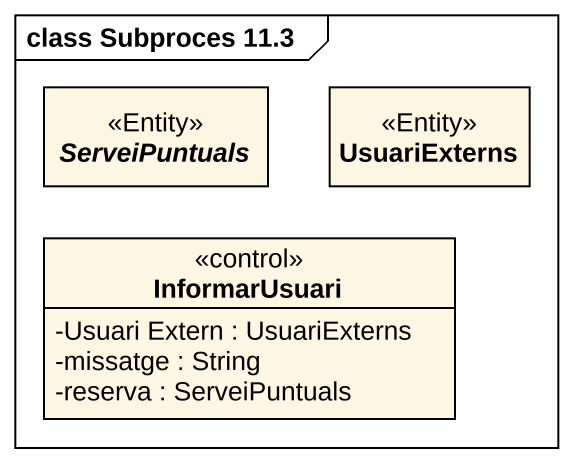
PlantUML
@startuml
mainframe class Subproces 11.3
hide circle
hide empty members
skinparam classAttributeIconSize 0
abstract class ServeiPuntuals <<Entity>>
class UsuariExterns <<Entity>>
class InformarUsuari <<control>> {
  -Usuari Extern : UsuariExterns
  -missatge : String
  -reserva : ServeiPuntuals
}
@enduml
